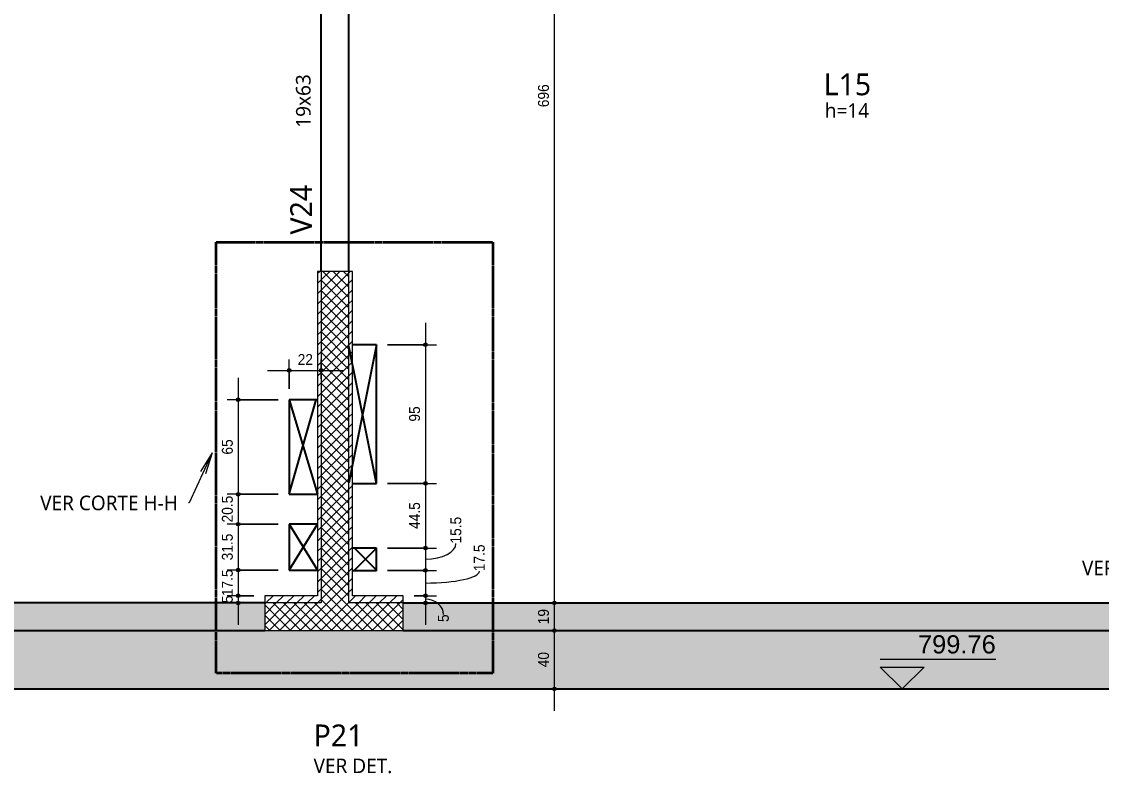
# Model space of a CAD drawing. Extents: x -1981 to 38708, y -3196 to 88064.
# Drawn here: x -1447 to -705, y -1014 to -498 of the extents above; entities that cross this region are included whole.
import ezdxf

# ---------------------------------------------------------------- set-up
doc = ezdxf.new("R2010")
doc.units = 0
doc.linetypes.add('Hidden', pattern=[0.714375, 0.47625, -0.238125])
for name, color, linetype, lineweight in [('A-ANNO-DIMS', 7, 'Continuous', 9), ('A-ANNO-DIMS-50', 7, 'Continuous', 9), ('A-DETL', 7, 'Hidden', 18), ('A-DETL-GENF', 7, 'Continuous', 18), ('A-DETL-THIN', 7, 'Continuous', 25), ('A-FLOR', 7, 'Continuous', 25), ('A-FLOR-IDEN', 7, 'Continuous', 9), ('G-ANNO-DIMS', 7, 'Continuous', 9), ('G-ANNO-TEXT', 7, 'Continuous', 9), ('S-BEAM', 7, 'Continuous', 25), ('S-BEAM-IDEN', 7, 'Continuous', 9), ('S-COLS-IDEN', 7, 'Continuous', 9)]:
    doc.layers.add(name, color=color, linetype=linetype, lineweight=lineweight)
doc.styles.add('Arial_1', font='arial.ttf', dxfattribs={"width": 0.9, "height": 7.5})
doc.styles.add('Arial_2', font='arial.ttf', dxfattribs={"height": 12.5})
doc.styles.add('Gadugi', font='gadugi.ttf', dxfattribs={"height": 0.2})
doc.styles.add('Gadugi_1', font='gadugi.ttf', dxfattribs={"height": 15})
doc.styles.add('Gadugi_2', font='gadugi.ttf', dxfattribs={"height": 10})
doc.dimstyles.new('PED_1_5mm_ESQ', dxfattribs={"dimscale": 30.48, "dimtxt": 7.651945, "dimasz": 0.328084, "dimexe": 0.246063, "dimexo": 0.246063, "dimgap": 0.049213, "dimtad": 1, "dimdec": 1, "dimrnd": 0.5, "dimdsep": 46, "dimtxsty": 'Arial_1', "dimblk1": 'DOTSMALL', "dimblk2": 'DOTSMALL', "dimsah": 1, "dimcen": 0.09, "dimdle": 0.492126, "dimazin": 0, "dimtfac": 1, "dimtdec": 4, "dimtix": 1, "dimtmove": 0, "dimatfit": 3, "dimfxl": 1, "dimtvp": 1, "dimtolj": 1, "dimtzin": 0, "dimarcsym": 2})
doc.dimstyles.new('PED_1_5mm_ESQ_1', dxfattribs={"dimscale": 30.48, "dimtxt": 7.651945, "dimasz": 0.328084, "dimexe": 0.246063, "dimexo": 0.246063, "dimgap": 0.049213, "dimtad": 1, "dimdec": 1, "dimrnd": 0.5, "dimdsep": 46, "dimtxsty": 'Arial_1', "dimblk1": 'DOTSMALL', "dimblk2": 'DOTSMALL', "dimsah": 1, "dimcen": 0.09, "dimdle": 0.492126, "dimazin": 0, "dimtfac": 1, "dimtdec": 4, "dimtix": 1, "dimtmove": 1, "dimatfit": 3, "dimfxl": 1, "dimtvp": 1, "dimtolj": 1, "dimtzin": 0, "dimarcsym": 2})
doc.dimstyles.new('PED_1_5mm_ESQ_3', dxfattribs={"dimscale": 30.48, "dimtxt": 7.651945, "dimasz": 0.328084, "dimexe": 0.246063, "dimexo": 0.246063, "dimgap": 0.049213, "dimtad": 1, "dimdec": 1, "dimrnd": 0.5, "dimdsep": 46, "dimtxsty": 'Arial_1', "dimblk1": 'DOTSMALL', "dimblk2": 'DOTSMALL', "dimsah": 1, "dimcen": 0.09, "dimdle": 0.492126, "dimazin": 0, "dimtfac": 1, "dimtdec": 4, "dimtix": 1, "dimtmove": 0, "dimatfit": 3, "dimfxl": 1, "dimtvp": 1, "dimtolj": 1, "dimtzin": 0, "dimarcsym": 2})

# ---------------------------------------------------------------- blocks, each defined once
blk = doc.blocks.new('PED_TAG_PILAR_R04 - PILAR VER DET_-2523782-PL D 001 - FORMA DO 1º PAVIMENTO')
at = {"layer": 'S-COLS-IDEN', "insert": (0.115, -0.633), "char_height": 0.2, "width": 1.37089, "attachment_point": 1, "style": 'Gadugi'}
blk.add_mtext('VER DET.', dxfattribs=at)
blk = doc.blocks.new('Elevações de ponto - SIMBOLO DE NÍVEL-CORTE-2219088-PL D 001 - FORMA DO 1º PAVIMENTO')
at = {"layer": 'G-ANNO-DIMS'}
blk.add_hatch(color=256, dxfattribs=at).paths.add_polyline_path([(0, 0.3), (0, 0), (-0.3, 0.3)], flags=0)
for p, q in [((1.284, 0.402), (-0.3, 0.402)), ((0, 0), (-0.3, 0.3)), ((-0.3, 0.3), (0.3, 0.3)), ((0.3, 0.3), (0, 0))]:
    blk.add_line(p, q, dxfattribs=at)
blk = doc.blocks.new('DIMBLOCK189-PL D 001 - FORMA DO 1º PAVIMENTO')
at = {"layer": 'A-ANNO-DIMS-50', "transparency": 16777216}
h = blk.add_hatch(color=256, dxfattribs=at)
edge = h.paths.add_edge_path(flags=0)
edge.add_arc((-1080.87, -915.95), 1.25, 0, 360)
h = blk.add_hatch(color=256, dxfattribs=at)
edge = h.paths.add_edge_path(flags=0)
edge.add_arc((-1080.87, -955.95), 1.25, 0, 360)
for p, q in [((-1075.14, -915.95), (-1088.37, -915.95)), ((-1080.87, -970.95), (-1080.87, -915.95)), ((-1080.87, -915.95), (-1075.14, -915.95)), ((-1075.14, -955.95), (-1088.37, -955.95)), ((-1080.87, -955.95), (-1075.14, -955.95))]:
    blk.add_line(p, q, dxfattribs=at)
for centre in [(-1080.87, -915.95), (-1080.87, -955.95)]:
    blk.add_circle(centre, 1.25, dxfattribs=at)
at = {"layer": 'A-ANNO-DIMS-50', "color": 0, "transparency": 16777216, "insert": (-1092.11, -941.13), "char_height": 7.5, "width": 12.4315, "attachment_point": 1, "rotation": 90, "line_spacing_factor": 0.941778, "style": 'Arial_1'}
blk.add_mtext('40', dxfattribs=at)
blk = doc.blocks.new('_DotSmall')
at = {"color": 0, "linetype": 'ByBlock', "const_width": 0.5}
blk.add_lwpolyline([(-0.0625, 0, 1), (0.0625, 0, 1)], format="xyb", close=True, dxfattribs=at)
blk = doc.blocks.new('DIMBLOCK190-PL D 001 - FORMA DO 1º PAVIMENTO')
at = {"layer": 'A-ANNO-DIMS-50', "transparency": 16777216}
h = blk.add_hatch(color=256, dxfattribs=at)
edge = h.paths.add_edge_path(flags=0)
edge.add_arc((-1080.87, -896.95), 1.25, 0, 360)
h = blk.add_hatch(color=256, dxfattribs=at)
edge = h.paths.add_edge_path(flags=0)
edge.add_arc((-1080.87, -915.95), 1.25, 0, 360)
for p, q in [((-1075.14, -896.95), (-1088.37, -896.95)), ((-1080.87, -915.95), (-1080.87, -896.95)), ((-1080.87, -896.95), (-1075.14, -896.95)), ((-1075.14, -915.95), (-1088.37, -915.95)), ((-1080.87, -915.95), (-1075.14, -915.95))]:
    blk.add_line(p, q, dxfattribs=at)
for centre in [(-1080.87, -896.95), (-1080.87, -915.95)]:
    blk.add_circle(centre, 1.25, dxfattribs=at)
at = {"layer": 'A-ANNO-DIMS-50', "color": 0, "transparency": 16777216, "insert": (-1092.11, -911.63), "char_height": 7.5, "width": 12.4315, "attachment_point": 1, "rotation": 90, "line_spacing_factor": 0.941778, "style": 'Arial_1'}
blk.add_mtext('19', dxfattribs=at)
blk = doc.blocks.new('DIMBLOCK191-PL D 001 - FORMA DO 1º PAVIMENTO')
at = {"layer": 'A-ANNO-DIMS-50', "transparency": 16777216}
h = blk.add_hatch(color=256, dxfattribs=at)
edge = h.paths.add_edge_path(flags=0)
edge.add_arc((-1080.87, -200.88), 1.25, 0, 360)
h = blk.add_hatch(color=256, dxfattribs=at)
edge = h.paths.add_edge_path(flags=0)
edge.add_arc((-1080.87, -896.95), 1.25, 0, 360)
for p, q in [((-1075.14, -200.88), (-1088.37, -200.88)), ((-1080.87, -896.95), (-1080.87, -200.88)), ((-1080.87, -200.88), (-1075.14, -200.88)), ((-1075.14, -896.95), (-1088.37, -896.95)), ((-1080.87, -896.95), (-1075.14, -896.95))]:
    blk.add_line(p, q, dxfattribs=at)
for centre in [(-1080.87, -200.88), (-1080.87, -896.95)]:
    blk.add_circle(centre, 1.25, dxfattribs=at)
at = {"layer": 'A-ANNO-DIMS-50', "color": 0, "transparency": 16777216, "insert": (-1092.11, -556.68), "char_height": 7.5, "width": 18.6472, "attachment_point": 1, "rotation": 90, "line_spacing_factor": 0.941778, "style": 'Arial_1'}
blk.add_mtext('696', dxfattribs=at)
blk = doc.blocks.new('DIMBLOCK336-PL D 001 - FORMA DO 1º PAVIMENTO')
at = {"layer": 'A-ANNO-DIMS-50', "transparency": 16777216}
h = blk.add_hatch(color=256, dxfattribs=at)
edge = h.paths.add_edge_path(flags=0)
edge.add_arc((-1297.84, -757.5), 1.25, 0, 360)
h = blk.add_hatch(color=256, dxfattribs=at)
edge = h.paths.add_edge_path(flags=0)
edge.add_arc((-1297.84, -822.39), 1.25, 0, 360)
for p, q in [((-1297.84, -742.5), (-1297.84, -822.39)), ((-1270.36, -757.5), (-1305.34, -757.5)), ((-1297.84, -757.5), (-1270.36, -757.5)), ((-1270.36, -822.39), (-1305.34, -822.39)), ((-1297.84, -822.39), (-1270.36, -822.39))]:
    blk.add_line(p, q, dxfattribs=at)
for centre in [(-1297.84, -757.5), (-1297.84, -822.39)]:
    blk.add_circle(centre, 1.25, dxfattribs=at)
at = {"layer": 'A-ANNO-DIMS-50', "color": 0, "transparency": 16777216, "insert": (-1309.08, -795.12), "char_height": 7.5, "width": 12.4315, "attachment_point": 1, "rotation": 90, "line_spacing_factor": 0.941778, "style": 'Arial_1'}
blk.add_mtext('65', dxfattribs=at)
blk = doc.blocks.new('DIMBLOCK337-PL D 001 - FORMA DO 1º PAVIMENTO')
at = {"layer": 'A-ANNO-DIMS-50', "transparency": 16777216}
h = blk.add_hatch(color=256, dxfattribs=at)
edge = h.paths.add_edge_path(flags=0)
edge.add_arc((-1297.84, -822.39), 1.25, 0, 360)
h = blk.add_hatch(color=256, dxfattribs=at)
edge = h.paths.add_edge_path(flags=0)
edge.add_arc((-1297.84, -842.88), 1.25, 0, 360)
for p, q in [((-1270.36, -822.39), (-1305.34, -822.39)), ((-1297.84, -822.39), (-1297.84, -842.88)), ((-1297.84, -822.39), (-1270.36, -822.39)), ((-1270.36, -842.88), (-1305.34, -842.88)), ((-1297.84, -842.88), (-1270.36, -842.88))]:
    blk.add_line(p, q, dxfattribs=at)
for centre in [(-1297.84, -822.39), (-1297.84, -842.88)]:
    blk.add_circle(centre, 1.25, dxfattribs=at)
at = {"layer": 'A-ANNO-DIMS-50', "color": 0, "transparency": 16777216, "insert": (-1309.08, -841.7), "char_height": 7.5, "width": 21.7551, "attachment_point": 1, "rotation": 90, "line_spacing_factor": 0.941778, "style": 'Arial_1'}
blk.add_mtext('20.5', dxfattribs=at)
blk = doc.blocks.new('DIMBLOCK338-PL D 001 - FORMA DO 1º PAVIMENTO')
at = {"layer": 'A-ANNO-DIMS-50', "transparency": 16777216}
h = blk.add_hatch(color=256, dxfattribs=at)
edge = h.paths.add_edge_path(flags=0)
edge.add_arc((-1297.84, -842.88), 1.25, 0, 360)
h = blk.add_hatch(color=256, dxfattribs=at)
edge = h.paths.add_edge_path(flags=0)
edge.add_arc((-1297.84, -874.44), 1.25, 0, 360)
for p, q in [((-1270.36, -842.88), (-1305.34, -842.88)), ((-1297.84, -842.88), (-1297.84, -874.44)), ((-1297.84, -842.88), (-1270.36, -842.88)), ((-1270.36, -874.44), (-1305.34, -874.44)), ((-1297.84, -874.44), (-1270.36, -874.44))]:
    blk.add_line(p, q, dxfattribs=at)
for centre in [(-1297.84, -842.88), (-1297.84, -874.44)]:
    blk.add_circle(centre, 1.25, dxfattribs=at)
at = {"layer": 'A-ANNO-DIMS-50', "color": 0, "transparency": 16777216, "insert": (-1309.08, -867.73), "char_height": 7.5, "width": 21.7551, "attachment_point": 1, "rotation": 90, "line_spacing_factor": 0.941778, "style": 'Arial_1'}
blk.add_mtext('31.5', dxfattribs=at)
blk = doc.blocks.new('DIMBLOCK339-PL D 001 - FORMA DO 1º PAVIMENTO')
at = {"layer": 'A-ANNO-DIMS-50', "transparency": 16777216}
h = blk.add_hatch(color=256, dxfattribs=at)
edge = h.paths.add_edge_path(flags=0)
edge.add_arc((-1297.84, -874.44), 1.25, 0, 360)
h = blk.add_hatch(color=256, dxfattribs=at)
edge = h.paths.add_edge_path(flags=0)
edge.add_arc((-1297.84, -892), 1.25, 0, 360)
for p, q in [((-1270.36, -874.44), (-1305.34, -874.44)), ((-1297.84, -874.44), (-1297.84, -892)), ((-1297.84, -874.44), (-1270.36, -874.44)), ((-1287.11, -892), (-1305.34, -892)), ((-1297.84, -892), (-1287.11, -892))]:
    blk.add_line(p, q, dxfattribs=at)
for centre in [(-1297.84, -874.44), (-1297.84, -892)]:
    blk.add_circle(centre, 1.25, dxfattribs=at)
at = {"layer": 'A-ANNO-DIMS-50', "color": 0, "transparency": 16777216, "insert": (-1309.08, -892.29), "char_height": 7.5, "width": 21.7551, "attachment_point": 1, "rotation": 90, "line_spacing_factor": 0.941778, "style": 'Arial_1'}
blk.add_mtext('17.5', dxfattribs=at)
blk = doc.blocks.new('DIMBLOCK340-PL D 001 - FORMA DO 1º PAVIMENTO')
at = {"layer": 'A-ANNO-DIMS-50', "transparency": 16777216}
h = blk.add_hatch(color=256, dxfattribs=at)
edge = h.paths.add_edge_path(flags=0)
edge.add_arc((-1297.84, -892), 1.25, 0, 360)
h = blk.add_hatch(color=256, dxfattribs=at)
edge = h.paths.add_edge_path(flags=0)
edge.add_arc((-1297.84, -896.95), 1.25, 0, 360)
for p, q in [((-1287.11, -892), (-1305.34, -892)), ((-1297.84, -892), (-1297.84, -911.95)), ((-1297.84, -892), (-1287.11, -892)), ((-1287.11, -896.95), (-1305.34, -896.95)), ((-1297.84, -896.95), (-1287.11, -896.95))]:
    blk.add_line(p, q, dxfattribs=at)
for centre in [(-1297.84, -892), (-1297.84, -896.95)]:
    blk.add_circle(centre, 1.25, dxfattribs=at)
at = {"layer": 'A-ANNO-DIMS-50', "color": 0, "transparency": 16777216, "insert": (-1309.08, -897.06), "char_height": 7.5, "width": 6.2157, "attachment_point": 1, "rotation": 90, "line_spacing_factor": 0.941778, "style": 'Arial_1'}
blk.add_mtext('5', dxfattribs=at)
blk = doc.blocks.new('DIMBLOCK341-PL D 001 - FORMA DO 1º PAVIMENTO')
at = {"layer": 'A-ANNO-DIMS-50', "transparency": 16777216}
h = blk.add_hatch(color=256, dxfattribs=at)
edge = h.paths.add_edge_path(flags=0)
edge.add_arc((-1262.86, -737.33), 1.25, 0, 360)
h = blk.add_hatch(color=256, dxfattribs=at)
edge = h.paths.add_edge_path(flags=0)
edge.add_arc((-1240.86, -737.33), 1.25, 0, 360)
for p, q in [((-1262.86, -750), (-1262.86, -729.83)), ((-1240.86, -743.06), (-1240.86, -729.83)), ((-1277.86, -737.33), (-1225.86, -737.33)), ((-1262.86, -737.33), (-1262.86, -750)), ((-1240.86, -737.33), (-1240.86, -743.06))]:
    blk.add_line(p, q, dxfattribs=at)
for centre in [(-1262.86, -737.33), (-1240.86, -737.33)]:
    blk.add_circle(centre, 1.25, dxfattribs=at)
at = {"layer": 'A-ANNO-DIMS-50', "color": 0, "transparency": 16777216, "insert": (-1257.04, -726.09), "char_height": 7.5, "width": 12.4315, "attachment_point": 1, "line_spacing_factor": 0.941778, "style": 'Arial_1'}
blk.add_mtext('22', dxfattribs=at)
blk = doc.blocks.new('DIMBLOCK342-PL D 001 - FORMA DO 1º PAVIMENTO')
at = {"layer": 'A-ANNO-DIMS-50', "transparency": 16777216}
h = blk.add_hatch(color=256, dxfattribs=at)
edge = h.paths.add_edge_path(flags=0)
edge.add_arc((-1169.34, -719.7), 1.25, 0, 360)
h = blk.add_hatch(color=256, dxfattribs=at)
edge = h.paths.add_edge_path(flags=0)
edge.add_arc((-1169.34, -814.94), 1.25, 0, 360)
for p, q in [((-1169.34, -704.7), (-1169.34, -814.94)), ((-1195.36, -719.7), (-1161.84, -719.7)), ((-1169.34, -719.7), (-1195.36, -719.7)), ((-1195.36, -814.94), (-1161.84, -814.94)), ((-1169.34, -814.94), (-1195.36, -814.94))]:
    blk.add_line(p, q, dxfattribs=at)
for centre in [(-1169.34, -719.7), (-1169.34, -814.94)]:
    blk.add_circle(centre, 1.25, dxfattribs=at)
at = {"layer": 'A-ANNO-DIMS-50', "color": 0, "transparency": 16777216, "insert": (-1180.58, -772.5), "char_height": 7.5, "width": 12.4315, "attachment_point": 1, "rotation": 90, "line_spacing_factor": 0.941778, "style": 'Arial_1'}
blk.add_mtext('95', dxfattribs=at)
blk = doc.blocks.new('DIMBLOCK343-PL D 001 - FORMA DO 1º PAVIMENTO')
at = {"layer": 'A-ANNO-DIMS-50', "transparency": 16777216}
h = blk.add_hatch(color=256, dxfattribs=at)
edge = h.paths.add_edge_path(flags=0)
edge.add_arc((-1169.34, -814.94), 1.25, 0, 360)
h = blk.add_hatch(color=256, dxfattribs=at)
edge = h.paths.add_edge_path(flags=0)
edge.add_arc((-1169.34, -859.28), 1.25, 0, 360)
for p, q in [((-1195.36, -814.94), (-1161.84, -814.94)), ((-1169.34, -814.94), (-1195.36, -814.94)), ((-1169.34, -814.94), (-1169.34, -859.28)), ((-1195.36, -859.28), (-1161.84, -859.28)), ((-1169.34, -859.28), (-1195.36, -859.28))]:
    blk.add_line(p, q, dxfattribs=at)
for centre in [(-1169.34, -814.94), (-1169.34, -859.28)]:
    blk.add_circle(centre, 1.25, dxfattribs=at)
at = {"layer": 'A-ANNO-DIMS-50', "color": 0, "transparency": 16777216, "insert": (-1180.58, -846.17), "char_height": 7.5, "width": 21.7551, "attachment_point": 1, "rotation": 90, "line_spacing_factor": 0.941778, "style": 'Arial_1'}
blk.add_mtext('44.5', dxfattribs=at)
blk = doc.blocks.new('DIMBLOCK344-PL D 001 - FORMA DO 1º PAVIMENTO')
at = {"layer": 'A-ANNO-DIMS-50', "transparency": 16777216}
h = blk.add_hatch(color=256, dxfattribs=at)
edge = h.paths.add_edge_path(flags=0)
edge.add_arc((-1169.34, -859.28), 1.25, 0, 360)
h = blk.add_hatch(color=256, dxfattribs=at)
edge = h.paths.add_edge_path(flags=0)
edge.add_arc((-1169.34, -874.58), 1.25, 0, 360)
for p, q in [((-1195.36, -859.28), (-1161.84, -859.28)), ((-1169.34, -859.28), (-1195.36, -859.28)), ((-1169.34, -859.28), (-1169.34, -874.58)), ((-1195.36, -874.58), (-1161.84, -874.58)), ((-1169.34, -874.58), (-1195.36, -874.58))]:
    blk.add_line(p, q, dxfattribs=at)
for centre in [(-1169.34, -859.28), (-1169.34, -874.58)]:
    blk.add_circle(centre, 1.25, dxfattribs=at)
blk.add_ellipse((-1169.34, -856.17), major_axis=(20.93, 0), ratio=0.513911, start_param=4.712389, end_param=6.283185, dxfattribs=at)
at = {"layer": 'A-ANNO-DIMS-50', "color": 0, "transparency": 16777216, "insert": (-1152.27, -856.17), "char_height": 7.5, "width": 21.7551, "attachment_point": 1, "rotation": 90, "line_spacing_factor": 0.941778, "style": 'Arial_1'}
blk.add_mtext('15.5', dxfattribs=at)
blk = doc.blocks.new('DIMBLOCK345-PL D 001 - FORMA DO 1º PAVIMENTO')
at = {"layer": 'A-ANNO-DIMS-50', "transparency": 16777216}
h = blk.add_hatch(color=256, dxfattribs=at)
edge = h.paths.add_edge_path(flags=0)
edge.add_arc((-1169.34, -874.58), 1.25, 0, 360)
h = blk.add_hatch(color=256, dxfattribs=at)
edge = h.paths.add_edge_path(flags=0)
edge.add_arc((-1169.34, -892), 1.25, 0, 360)
for p, q in [((-1195.36, -874.58), (-1161.84, -874.58)), ((-1169.34, -874.58), (-1195.36, -874.58)), ((-1169.34, -874.58), (-1169.34, -892)), ((-1177.11, -892), (-1161.84, -892)), ((-1169.34, -892), (-1177.11, -892))]:
    blk.add_line(p, q, dxfattribs=at)
for centre in [(-1169.34, -874.58), (-1169.34, -892)]:
    blk.add_circle(centre, 1.25, dxfattribs=at)
blk.add_ellipse((-1169.34, -875.17), major_axis=(37.03, 0), ratio=0.219079, start_param=4.712389, end_param=6.283185, dxfattribs=at)
at = {"layer": 'A-ANNO-DIMS-50', "color": 0, "transparency": 16777216, "insert": (-1136.16, -875.17), "char_height": 7.5, "width": 21.7551, "attachment_point": 1, "rotation": 90, "line_spacing_factor": 0.941778, "style": 'Arial_1'}
blk.add_mtext('17.5', dxfattribs=at)
blk = doc.blocks.new('DIMBLOCK346-PL D 001 - FORMA DO 1º PAVIMENTO')
at = {"layer": 'A-ANNO-DIMS-50', "transparency": 16777216}
h = blk.add_hatch(color=256, dxfattribs=at)
edge = h.paths.add_edge_path(flags=0)
edge.add_arc((-1169.34, -892), 1.25, 0, 360)
h = blk.add_hatch(color=256, dxfattribs=at)
edge = h.paths.add_edge_path(flags=0)
edge.add_arc((-1169.34, -896.95), 1.25, 0, 360)
for p, q in [((-1177.11, -892), (-1161.84, -892)), ((-1169.34, -892), (-1177.11, -892)), ((-1169.34, -892), (-1169.34, -911.95)), ((-1177.11, -896.95), (-1161.84, -896.95)), ((-1169.34, -896.95), (-1177.11, -896.95))]:
    blk.add_line(p, q, dxfattribs=at)
for centre in [(-1169.34, -892), (-1169.34, -896.95)]:
    blk.add_circle(centre, 1.25, dxfattribs=at)
blk.add_ellipse((-1169.34, -904.9), major_axis=(12.39, 0), ratio=0.841804, start_param=0, end_param=1.570796, dxfattribs=at)
at = {"layer": 'A-ANNO-DIMS-50', "color": 0, "transparency": 16777216, "insert": (-1160.8, -910.08), "char_height": 7.5, "width": 6.2157, "attachment_point": 1, "rotation": 90, "line_spacing_factor": 0.941778, "style": 'Arial_1'}
blk.add_mtext('5', dxfattribs=at)

msp = doc.modelspace()

# ---------------------------------------------------------------- hatches: boundary and pattern name
at = {"layer": 'A-DETL-GENF', "true_color": 0x808080}
h = msp.add_hatch(dxfattribs=at)
h.set_pattern_fill('FP_1', color=8, style=0, pattern_type=2)
h.set_pattern_definition([(45, (0, 0), (-3.535534, 3.535534), [])])
h.paths.add_polyline_path([(-1219.36, -896.95), (-1184.61, -896.95), (-1184.61, -892), (-1219.36, -891.95), (-1219.36, -669.38), (-1221.86, -669.38), (-1221.86, -896.95)], flags=0)
h.paths.add_polyline_path([(-1240.86, -896.95), (-1240.86, -669.38), (-1243.36, -669.38), (-1243.36, -892), (-1279.61, -892), (-1279.61, -896.95), (-1243.36, -896.95)], flags=0)
at = {"layer": 'A-DETL-GENF', "true_color": 0x0000ff}
h = msp.add_hatch(dxfattribs=at)
h.set_pattern_fill('FP_2', color=5, style=0, pattern_type=2)
h.set_pattern_definition([(45, (0, 0), (-3.535534, 3.535534), []), (135, (0, 0), (-3.535534, -3.535534), [])])
h.paths.add_polyline_path([(-1279.61, -915.95), (-1184.61, -915.95), (-1184.61, -896.95), (-1221.86, -896.95), (-1221.86, -669.38), (-1240.86, -669.38), (-1240.86, -896.95), (-1279.61, -896.95), (-1279.61, -904.35)], flags=0)
at = {"layer": 'S-BEAM', "true_color": 0xd9d9d9}
for points in [[(-1738.86, -915.95), (-1279.61, -915.95), (-1279.61, -896.95), (-1738.86, -896.95), (-1738.86, -904.35)], [(-1184.61, -915.95), (-561.59, -915.95), (-561.59, -896.95), (-1184.61, -896.95), (-1184.61, -904.35)], [(404.15, -955.95), (404.15, -916.95), (409.15, -916.95), (409.15, -915.95), (-1699.86, -915.95), (-1699.86, -955.95), (-741.36, -955.95)]]:
    msp.add_hatch(color=254, dxfattribs=at).paths.add_polyline_path(points, flags=0)

# ---------------------------------------------------------------- linework, layer by layer
at = {"layer": 'A-DETL', "color": 1, "lineweight": 35, "true_color": 0xff0000}
for p, q in [((-1313.01, -649.25), (-1123.01, -649.25)), ((-1313.01, -945.25), (-1313.01, -649.25)), ((-1123.01, -649.25), (-1123.01, -945.25)), ((-1123.01, -945.25), (-1313.01, -945.25))]:
    msp.add_line(p, q, dxfattribs=at)
at = {"layer": 'A-DETL', "linetype": 'Continuous'}
for p, q in [((-1240.86, -669.38), (-1243.36, -669.38)), ((-1243.36, -669.38), (-1243.36, -892)), ((-1221.86, -669.38), (-1240.86, -669.38)), ((-1240.86, -669.38), (-1240.86, -896.95)), ((-1219.36, -669.38), (-1221.86, -669.38)), ((-1221.86, -896.95), (-1221.86, -669.38)), ((-1219.36, -892), (-1219.36, -669.38)), ((-1243.36, -892), (-1279.61, -892)), ((-1279.61, -892), (-1279.61, -896.95)), ((-1184.61, -892), (-1219.36, -892)), ((-1184.61, -896.95), (-1184.61, -892)), ((-1240.86, -896.95), (-1279.61, -896.95)), ((-1279.61, -896.95), (-1279.61, -915.95)), ((-1184.61, -896.95), (-1221.86, -896.95)), ((-1184.61, -915.95), (-1184.61, -896.95)), ((-1279.61, -915.95), (-1184.61, -915.95))]:
    msp.add_line(p, q, dxfattribs=at)
at = {"layer": 'A-DETL-THIN'}
for p, q in [((-1202.86, -719.7), (-1221.86, -814.4)), ((-1202.86, -814.94), (-1221.86, -720.71)), ((-1262.86, -757.5), (-1243.36, -822.39)), ((-1262.86, -822.39), (-1244.26, -757.5)), ((-1262.86, -842.88), (-1243.36, -874.44)), ((-1262.86, -874.44), (-1243.36, -842.88)), ((-1202.86, -859.28), (-1218.16, -874.58)), ((-1218.07, -859.28), (-1202.77, -874.58))]:
    msp.add_line(p, q, dxfattribs=at)
at = {"layer": 'A-FLOR'}
for p, q in [((-1202.86, -719.7), (-1219.36, -719.7)), ((-1202.86, -814.94), (-1202.86, -719.7)), ((-1243.36, -757.5), (-1262.86, -757.5)), ((-1262.86, -757.5), (-1262.86, -822.39)), ((-1219.36, -814.94), (-1202.86, -814.94)), ((-1262.86, -822.39), (-1243.36, -822.39)), ((-1243.36, -842.88), (-1262.86, -842.88)), ((-1262.86, -842.88), (-1262.86, -874.44)), ((-1202.86, -859.28), (-1219.36, -859.28)), ((-1202.86, -874.58), (-1202.86, -859.28)), ((-1262.86, -874.44), (-1243.36, -874.44)), ((-1219.36, -874.58), (-1202.86, -874.58))]:
    msp.add_line(p, q, dxfattribs=at)
at = {"layer": 'G-ANNO-TEXT'}
for p, q in [((-1315.81, -793.86), (-1331.55, -828.32)), ((-1315.81, -793.86), (-1323.83, -806.68)), ((-1315.81, -793.86), (-1320.24, -808.32)), ((-1331.55, -828.32), (-1331.88, -828.32))]:
    msp.add_line(p, q, dxfattribs=at)
at = {"layer": 'S-BEAM'}
for p, q in [((-1240.86, -669.38), (-1240.86, -421.88)), ((-1221.86, -669.38), (-1221.86, -421.88)), ((-1279.61, -896.95), (-1738.86, -896.95)), ((-1184.61, -896.95), (-561.59, -896.95)), ((-1699.86, -915.95), (-1279.61, -915.95)), ((-1184.61, -915.95), (-561.59, -915.95)), ((-1699.86, -955.95), (404.15, -955.95))]:
    msp.add_line(p, q, dxfattribs=at)

# ---------------------------------------------------------------- block references
at = {"layer": 'G-ANNO-DIMS', "xscale": 49.99999999999998, "yscale": 49.99999999999998, "zscale": 49.99999999999998}
msp.add_blockref('Elevações de ponto - SIMBOLO DE NÍVEL-CORTE-2219088-PL D 001 - FORMA DO 1º PAVIMENTO', (-842.2, -955.95), dxfattribs=at)
at = {"layer": 'S-COLS-IDEN', "xscale": 49.99999999999998, "yscale": 49.99999999999998, "zscale": 49.99999999999998}
msp.add_blockref('PED_TAG_PILAR_R04 - PILAR VER DET_-2523782-PL D 001 - FORMA DO 1º PAVIMENTO', (-1251.86, -972.13), dxfattribs=at)

# ---------------------------------------------------------------- texts
at = {"layer": 'A-FLOR-IDEN', "attachment_point": 1}
for s, insert, char_height, width, style in [('L15', (-896.08, -533.48), 15, 40.0844, 'Gadugi_1'), ('h=14', (-895.29, -553.96), 10, 39.6835, 'Gadugi_2')]:
    msp.add_mtext(s, dxfattribs=dict(at, insert=insert, char_height=char_height, width=width, style=style))
at = {"layer": 'G-ANNO-DIMS', "insert": (-831.35, -919.13), "char_height": 12.5, "width": 63.9697, "attachment_point": 1, "line_spacing_factor": 0.941778, "style": 'Arial_2'}
msp.add_mtext('799.76', dxfattribs=at)
at = {"layer": 'G-ANNO-TEXT', "char_height": 10, "width": 123.4599, "attachment_point": 1, "style": 'Gadugi_2'}
for insert in [(-1433.75, -823.32), (-718.78, -868.04)]:
    msp.add_mtext('VER CORTE H-H', dxfattribs=dict(at, insert=insert))
at = {"layer": 'S-BEAM-IDEN', "attachment_point": 1, "rotation": 90}
for s, insert, char_height, width, style in [('19x63', (-1258.2, -570.75), 10, 44.8945, 'Gadugi_2'), ('V24', (-1262.14, -644.05), 15, 44.0928, 'Gadugi_1')]:
    msp.add_mtext(s, dxfattribs=dict(at, insert=insert, char_height=char_height, width=width, style=style))
at = {"layer": 'S-COLS-IDEN', "insert": (-1246.12, -980.37), "char_height": 15, "width": 42.4894, "attachment_point": 1, "style": 'Gadugi_1'}
msp.add_mtext('P21', dxfattribs=at)

# ---------------------------------------------------------------- dimensions: what is measured, and where the dimension line sits
at = {"layer": 'A-ANNO-DIMS'}
for base, p1, p2, dimstyle, override, picture, middle in [((-1080.87, -200.88), (-1082.64, -896.95), (-1082.64, -200.88), 'PED_1_5mm_ESQ', {"dimpost": '<>', "dimfxl": 696.06876}, 'DIMBLOCK191-PL D 001 - FORMA DO 1º PAVIMENTO', (-1086.2, -548.92)), ((-1169.34, -814.94), (-1202.86, -719.7), (-1202.86, -814.94), 'PED_1_5mm_ESQ_3', {"dimpost": '<>', "dimfxl": 95.241313}, 'DIMBLOCK342-PL D 001 - FORMA DO 1º PAVIMENTO', (-1174.67, -767.32)), ((-1297.84, -822.39), (-1262.86, -757.5), (-1262.86, -822.39), 'PED_1_5mm_ESQ_3', {"dimpost": '<>', "dimfxl": 64.89242}, 'DIMBLOCK336-PL D 001 - FORMA DO 1º PAVIMENTO', (-1303.17, -789.94)), ((-1169.34, -859.28), (-1202.86, -814.94), (-1202.86, -859.28), 'PED_1_5mm_ESQ_3', {"dimpost": '<>', "dimfxl": 44.337931}, 'DIMBLOCK343-PL D 001 - FORMA DO 1º PAVIMENTO', (-1174.66, -837.11)), ((-1297.84, -842.88), (-1262.86, -822.39), (-1262.86, -842.88), 'PED_1_5mm_ESQ_3', {"dimpost": '<>', "dimfxl": 20.488252}, 'DIMBLOCK337-PL D 001 - FORMA DO 1º PAVIMENTO', (-1303.17, -832.64)), ((-1297.84, -874.44), (-1262.86, -842.88), (-1262.86, -874.44), 'PED_1_5mm_ESQ_3', {"dimpost": '<>', "dimfxl": 31.565029}, 'DIMBLOCK338-PL D 001 - FORMA DO 1º PAVIMENTO', (-1303.18, -858.66)), ((-1297.84, -892), (-1262.86, -874.44), (-1279.61, -892), 'PED_1_5mm_ESQ_3', {"dimpost": '<>', "dimfxl": 24.262906}, 'DIMBLOCK339-PL D 001 - FORMA DO 1º PAVIMENTO', (-1303.17, -883.22)), ((-1297.8442, -896.9495), (-1279.6145, -891.9979), (-1279.6145, -896.9495), 'PED_1_5mm_ESQ_3', {"dimpost": '<>', "dimfxl": 4.951616}, 'DIMBLOCK340-PL D 001 - FORMA DO 1º PAVIMENTO', (-1303.1582, -894.4737)), ((-1080.87, -896.95), (-1082.64, -915.95), (-1082.64, -896.95), 'PED_1_5mm_ESQ', {"dimpost": '<>', "dimfxl": 19}, 'DIMBLOCK190-PL D 001 - FORMA DO 1º PAVIMENTO', (-1086.2, -906.45)), ((-1080.87, -915.95), (-1082.64, -955.95), (-1082.64, -915.95), 'PED_1_5mm_ESQ', {"dimpost": '<>', "dimfxl": 40}, 'DIMBLOCK189-PL D 001 - FORMA DO 1º PAVIMENTO', (-1086.2, -935.95))]:
    dim = msp.add_linear_dim(base=base, p1=p1, p2=p2, angle=90, dimstyle=dimstyle, override=override, dxfattribs=at)
    dim.commit()
    dim.dimension.update_dxf_attribs({"geometry": picture, "text_midpoint": middle})
dim = msp.add_linear_dim(base=(-1240.86, -737.33), p1=(-1262.86, -757.5), p2=(-1240.86, -735.56), dimstyle='PED_1_5mm_ESQ_3', override={"dimpost": '<>', "dimfxl": 31.071213}, dxfattribs=at)
dim.commit()
dim.dimension.update_dxf_attribs({"geometry": 'DIMBLOCK341-PL D 001 - FORMA DO 1º PAVIMENTO', "text_midpoint": (-1251.86, -732.06)})
for base, p1, p2, override, picture, middle in [((-1169.34, -874.58), (-1202.86, -859.28), (-1202.86, -874.58), {"dimpost": '<>', "dimfxl": 15.297495}, 'DIMBLOCK344-PL D 001 - FORMA DO 1º PAVIMENTO', (-1147.27, -845.3)), ((-1169.34, -892), (-1202.86, -874.58), (-1184.61, -892), {"dimpost": '<>', "dimfxl": 25.230556}, 'DIMBLOCK345-PL D 001 - FORMA DO 1º PAVIMENTO', (-1131.16, -864.3)), ((-1169.3426, -896.9495), (-1184.6145, -891.9979), (-1184.6145, -896.9495), {"dimpost": '<>', "dimfxl": 4.951616}, 'DIMBLOCK346-PL D 001 - FORMA DO 1º PAVIMENTO', (-1155.802, -906.9766))]:
    dim = msp.add_linear_dim(base=base, p1=p1, p2=p2, angle=90, dimstyle='PED_1_5mm_ESQ_1', override=override, dxfattribs=at)
    dim.commit()
    dim.dimension.update_dxf_attribs({"geometry": picture, "text_midpoint": middle, "dimtype": 160, "text_rotation": 90})

doc.saveas('drawing.dxf')
